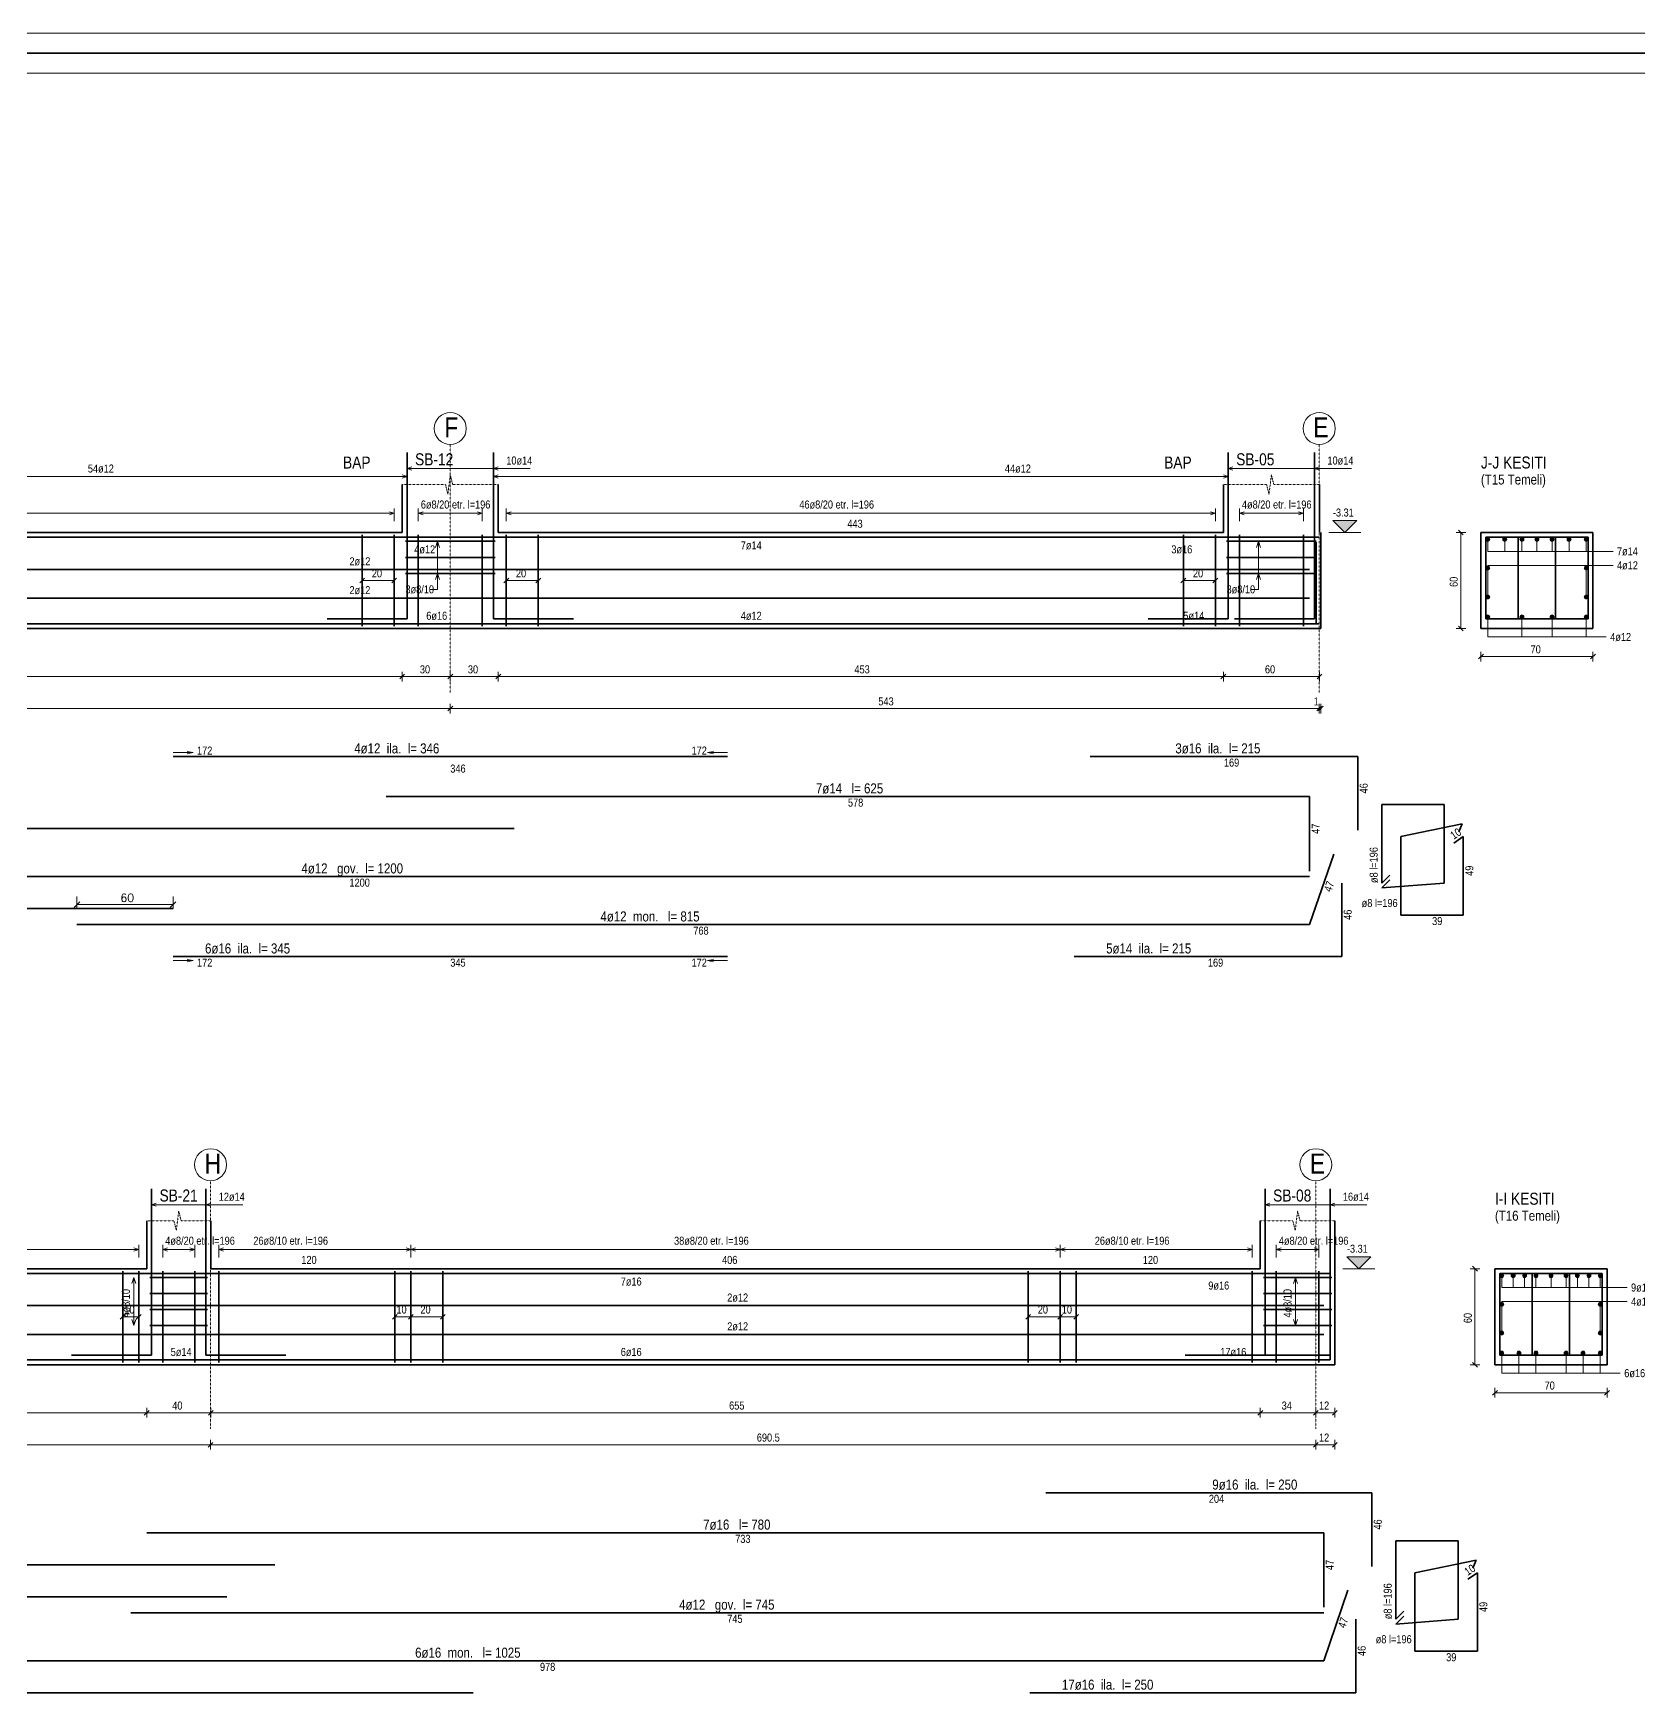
# Model space of a CAD drawing. Header units: millimetres. Extents: x -267 to 94375, y 6431 to 10838.
# Drawn here: x 24417 to 26423, y 8657 to 10732 of the extents above; entities that cross this region are included whole.
import ezdxf

# ---------------------------------------------------------------- set-up
doc = ezdxf.new("R2010")
doc.units = ezdxf.units.MM
doc.header["$LTSCALE"] = 0.0001
doc.linetypes.add('DASHED', pattern=[19.05, 12.7, -6.35])
for name, color, linetype, lineweight in [('AKS BALONU (BEYKENT)', 7, 'Continuous', 20), ('AKS CIZGISI (BEYKENT)', 252, 'DASHED', 20), ('AKS NO (BEYKENT)', 3, 'Continuous', 20), ('DIM_LAY', 8, 'Continuous', 20), ('DONATI (BEYKENT)', 4, 'Continuous', 35), ('DONATI KESIT (BEYKENT)', 7, 'Continuous', 20), ('DONATI YAZISI (BEYKENT)', 3, 'Continuous', 20), ('FILIZ (BEYKENT)', 60, 'Continuous', 20), ('I.DONATI OKU (BEYKENT)', 160, 'Continuous', 20), ('KESIT ISMI (BEYKENT)', 6, 'Continuous', 20), ('KESIT SINIRI (BEYKENT)', 241, 'DASHED', 20), ('KOLON ISMI (BEYKENT)', 91, 'Continuous', 20), ('KOT CIZGI (BEYKENT)', 120, 'Continuous', 20), ('KOT YAZI (BEYKENT)', 7, 'Continuous', 20), ('OLCU (BEYKENT)', 14, 'Continuous', 20), ('OLCU YAZISI (BEYKENT)', 7, 'Continuous', 20), ('REBAR_DET2', 1, 'Continuous', 20), ('SHEETSUMMARY-50', 152, 'Continuous', 20), ('SheetView', 40, 'Continuous', 20), ('SheetViewOut', 231, 'Continuous', 20), ('TEMEL (BEYKENT)', 2, 'Continuous', 35), ('TEMEL ISMI (BEYKENT)', 40, 'Continuous', 20), ('YAZI (BEYKENT)', 140, 'Continuous', 20)]:
    doc.layers.add(name, color=color, linetype=linetype, lineweight=lineweight)
doc.styles.add('KOT (BEYKENT)', font='')
doc.styles.add('OLCU (BEYKENT)', font='')
doc.styles.add('stastyle', font='RomanSTA.ttf')
doc.styles.add('YAZI (BEYKENT)', font='')
doc.styles.get('KOT (BEYKENT)').set_extended_font_data('Bahnschrift Light Condensed')
doc.styles.get('OLCU (BEYKENT)').set_extended_font_data('Bahnschrift Light Condensed')
doc.styles.get('YAZI (BEYKENT)').set_extended_font_data('Bahnschrift Light Condensed')

msp = doc.modelspace()

# ---------------------------------------------------------------- hatches: boundary and pattern name
at = {"layer": 'DONATI KESIT (BEYKENT)', "lineweight": 30}
h = msp.add_hatch(color=256, dxfattribs=at)
h.dxf.hatch_style = 1
h.paths.add_polyline_path([(26236.97, 10099.33, 1), (26231.97, 10099.33, 1)])
h = msp.add_hatch(color=256, dxfattribs=at)
h.dxf.hatch_style = 1
h.paths.add_polyline_path([(26258.3, 10099.33, 1), (26253.3, 10099.33, 1)])
h = msp.add_hatch(color=256, dxfattribs=at)
h.dxf.hatch_style = 1
h.paths.add_polyline_path([(26279.63, 10099.33, 1), (26274.63, 10099.33, 1)])
h = msp.add_hatch(color=256, dxfattribs=at)
h.dxf.hatch_style = 1
h.paths.add_polyline_path([(26298.47, 10099.33, 1), (26293.47, 10099.33, 1)])
h = msp.add_hatch(color=256, dxfattribs=at)
h.dxf.hatch_style = 1
h.paths.add_polyline_path([(26317.3, 10099.33, 1), (26312.3, 10099.33, 1)])
h = msp.add_hatch(color=256, dxfattribs=at)
h.dxf.hatch_style = 1
h.paths.add_polyline_path([(26338.63, 10099.33, 1), (26333.63, 10099.33, 1)])
h = msp.add_hatch(color=256, dxfattribs=at)
h.dxf.hatch_style = 1
h.paths.add_polyline_path([(26359.96, 10099.33, 1), (26354.96, 10099.33, 1)])
h = msp.add_hatch(color=256, dxfattribs=at)
h.dxf.hatch_style = 1
h.paths.add_polyline_path([(26236.97, 10063.33, 1), (26231.97, 10063.33, 1)])
h = msp.add_hatch(color=256, dxfattribs=at)
h.dxf.hatch_style = 1
h.paths.add_polyline_path([(26359.97, 10063.33, 1), (26354.97, 10063.33, 1)])
h = msp.add_hatch(color=256, dxfattribs=at)
h.dxf.hatch_style = 1
h.paths.add_polyline_path([(26236.97, 10027.33, 1), (26231.97, 10027.33, 1)])
h = msp.add_hatch(color=256, dxfattribs=at)
h.dxf.hatch_style = 1
h.paths.add_polyline_path([(26359.97, 10027.33, 1), (26354.97, 10027.33, 1)])
h = msp.add_hatch(color=256, dxfattribs=at)
h.dxf.hatch_style = 1
h.paths.add_polyline_path([(26236.97, 10002.33, 1), (26231.97, 10002.33, 1)])
h = msp.add_hatch(color=256, dxfattribs=at)
h.dxf.hatch_style = 1
h.paths.add_polyline_path([(26279.63, 10002.33, 1), (26274.63, 10002.33, 1)])
h = msp.add_hatch(color=256, dxfattribs=at)
h.dxf.hatch_style = 1
h.paths.add_polyline_path([(26317.3, 10002.33, 1), (26312.3, 10002.33, 1)])
h = msp.add_hatch(color=256, dxfattribs=at)
h.dxf.hatch_style = 1
h.paths.add_polyline_path([(26359.96, 10002.33, 1), (26354.96, 10002.33, 1)])
h = msp.add_hatch(color=256, dxfattribs=at)
h.dxf.hatch_style = 1
h.paths.add_polyline_path([(26249.52, 9179.33, 1), (26254.52, 9179.33, 1)])
h = msp.add_hatch(color=256, dxfattribs=at)
h.dxf.hatch_style = 1
h.paths.add_polyline_path([(26263.74, 9179.33, 1), (26268.74, 9179.33, 1)])
h = msp.add_hatch(color=256, dxfattribs=at)
h.dxf.hatch_style = 1
h.paths.add_polyline_path([(26277.96, 9179.33, 1), (26282.96, 9179.33, 1)])
h = msp.add_hatch(color=256, dxfattribs=at)
h.dxf.hatch_style = 1
h.paths.add_polyline_path([(26292.18, 9179.33, 1), (26297.18, 9179.33, 1)])
h = msp.add_hatch(color=256, dxfattribs=at)
h.dxf.hatch_style = 1
h.paths.add_polyline_path([(26311.02, 9179.33, 1), (26316.02, 9179.33, 1)])
h = msp.add_hatch(color=256, dxfattribs=at)
h.dxf.hatch_style = 1
h.paths.add_polyline_path([(26329.85, 9179.33, 1), (26334.85, 9179.33, 1)])
h = msp.add_hatch(color=256, dxfattribs=at)
h.dxf.hatch_style = 1
h.paths.add_polyline_path([(26344.07, 9179.33, 1), (26349.07, 9179.33, 1)])
h = msp.add_hatch(color=256, dxfattribs=at)
h.dxf.hatch_style = 1
h.paths.add_polyline_path([(26358.29, 9179.33, 1), (26363.29, 9179.33, 1)])
h = msp.add_hatch(color=256, dxfattribs=at)
h.dxf.hatch_style = 1
h.paths.add_polyline_path([(26372.52, 9179.33, 1), (26377.52, 9179.33, 1)])
h = msp.add_hatch(color=256, dxfattribs=at)
h.dxf.hatch_style = 1
h.paths.add_polyline_path([(26249.52, 9143.33, 1), (26254.52, 9143.33, 1)])
h = msp.add_hatch(color=256, dxfattribs=at)
h.dxf.hatch_style = 1
h.paths.add_polyline_path([(26372.52, 9143.33, 1), (26377.52, 9143.33, 1)])
h = msp.add_hatch(color=256, dxfattribs=at)
h.dxf.hatch_style = 1
h.paths.add_polyline_path([(26249.52, 9107.33, 1), (26254.52, 9107.33, 1)])
h = msp.add_hatch(color=256, dxfattribs=at)
h.dxf.hatch_style = 1
h.paths.add_polyline_path([(26372.52, 9107.33, 1), (26377.52, 9107.33, 1)])
h = msp.add_hatch(color=256, dxfattribs=at)
h.dxf.hatch_style = 1
h.paths.add_polyline_path([(26249.52, 9082.33, 1), (26254.52, 9082.33, 1)])
h = msp.add_hatch(color=256, dxfattribs=at)
h.dxf.hatch_style = 1
h.paths.add_polyline_path([(26270.85, 9082.33, 1), (26275.85, 9082.33, 1)])
h = msp.add_hatch(color=256, dxfattribs=at)
h.dxf.hatch_style = 1
h.paths.add_polyline_path([(26292.18, 9082.33, 1), (26297.18, 9082.33, 1)])
h = msp.add_hatch(color=256, dxfattribs=at)
h.dxf.hatch_style = 1
h.paths.add_polyline_path([(26329.85, 9082.33, 1), (26334.85, 9082.33, 1)])
h = msp.add_hatch(color=256, dxfattribs=at)
h.dxf.hatch_style = 1
h.paths.add_polyline_path([(26351.18, 9082.33, 1), (26356.18, 9082.33, 1)])
h = msp.add_hatch(color=256, dxfattribs=at)
h.dxf.hatch_style = 1
h.paths.add_polyline_path([(26372.52, 9082.33, 1), (26377.52, 9082.33, 1)])
at = {"layer": 'KOT CIZGI (BEYKENT)'}
for points in [[(26040.97, 10122.83), (26055.97, 10107.83), (26070.97, 10122.83)], [(26088.52, 9202.83), (26058.52, 9202.83), (26073.52, 9187.83)]]:
    msp.add_hatch(color=256, dxfattribs=at).paths.add_polyline_path(points)

# ---------------------------------------------------------------- linework, layer by layer
at = {"layer": 'AKS BALONU (BEYKENT)'}
for centre in [(24938.26, 10237.83), (26023.97, 10237.83), (24638.78, 9317.83), (26019.72, 9317.83)]:
    msp.add_circle(centre, 20, dxfattribs=at)
at = {"layer": 'AKS CIZGISI (BEYKENT)'}
for p, q in [((24938.26, 10217.83), (24938.26, 9907.83)), ((26023.97, 10217.83), (26023.97, 9907.83)), ((24638.78, 9297.83), (24638.78, 8987.83)), ((26019.72, 9297.83), (26019.72, 8987.83))]:
    msp.add_line(p, q, dxfattribs=at)
at = {"layer": 'DONATI (BEYKENT)'}
for p, q in [((24884.26, 9999.83), (24884.26, 10207.83)), ((24992.26, 9999.83), (24992.26, 10207.83)), ((25910.17, 9999.83), (25910.17, 10207.83)), ((26018.17, 9999.83), (26018.17, 10207.83)), ((22529.44, 10101.83), (26023.97, 10101.83)), ((24828.26, 10104.83), (24828.26, 9990.83)), ((24868.26, 10104.83), (24868.26, 9990.83)), ((24882.26, 10096.83), (24994.26, 10096.83)), ((24898.26, 10104.83), (24898.26, 9990.83)), ((24978.26, 10104.83), (24978.26, 9990.83)), ((25008.26, 10104.83), (25008.26, 9990.83)), ((25048.26, 10104.83), (25048.26, 9990.83)), ((25854.17, 10104.83), (25854.17, 9990.83)), ((25894.17, 10104.83), (25894.17, 9990.83)), ((25908.17, 10096.83), (26020.16, 10096.83)), ((25924.17, 10104.83), (25924.17, 9990.83)), ((26004.17, 10104.83), (26004.17, 9990.83)), ((26019.97, 9993.83), (26019.97, 10095.83)), ((26231.97, 10101.83), (26359.97, 10101.83)), ((26231.97, 9999.83), (26231.97, 10101.83)), ((26272.59, 9999.83), (26272.59, 10101.83)), ((26319.22, 9999.83), (26319.22, 10101.83)), ((26359.97, 10101.83), (26359.97, 9999.83)), ((24882.26, 10076.83), (24994.26, 10076.83)), ((25908.17, 10076.83), (26020.16, 10076.83)), ((22541.44, 10061.83), (26011.97, 10061.83)), ((24882.26, 10056.83), (24994.26, 10056.83)), ((25908.17, 10056.83), (26020.16, 10056.83)), ((22541.44, 10025.83), (26011.97, 10025.83)), ((22529.44, 9993.83), (26023.97, 9993.83)), ((24784.26, 9999.83), (24884.26, 9999.83)), ((25092.26, 9999.83), (24992.26, 9999.83)), ((25810.17, 9999.83), (25910.17, 9999.83)), ((25918.16, 9999.83), (26018.17, 9999.83)), ((26359.97, 9999.83), (26231.97, 9999.83)), ((24591.83, 9827.83), (25284.69, 9827.83)), ((25737.69, 9827.83), (26071.97, 9827.83)), ((26071.97, 9735.83), (26071.97, 9827.83)), ((24858.26, 9777.83), (26011.97, 9777.83)), ((26011.97, 9777.83), (26011.97, 9684.75)), ((26101.97, 9767.83), (26101.97, 9669.83)), ((26101.97, 9767.83), (26179.97, 9767.83)), ((26179.97, 9669.83), (26179.97, 9767.83)), ((23612.55, 9737.83), (25018.26, 9737.83)), ((26125.97, 9727.83), (26202.38, 9743.83)), ((26198.37, 9733.83), (26202.38, 9743.83)), ((26125.97, 9727.83), (26125.97, 9629.83)), ((26191.97, 9719.83), (26203.97, 9727.83)), ((26203.97, 9629.83), (26203.97, 9727.83)), ((26011.97, 9617.83), (26041.97, 9705.94)), ((23612.55, 9677.83), (26011.97, 9677.83)), ((26111.97, 9679.83), (26101.97, 9669.83)), ((26112.2, 9673.83), (26102.2, 9663.83)), ((26051.97, 9669.83), (26051.97, 9577.83)), ((26179.97, 9669.83), (26102.2, 9663.83)), ((22541.44, 9637.83), (24591.83, 9637.83)), ((26203.97, 9629.83), (26125.97, 9629.83)), ((24471.83, 9617.83), (26011.97, 9617.83)), ((24591.83, 9577.83), (25284.69, 9577.83)), ((26051.97, 9577.83), (25717.69, 9577.83)), ((24564.98, 9079.83), (24564.98, 9287.83)), ((24632.98, 9079.83), (24632.98, 9287.83)), ((25956.32, 9079.83), (25956.32, 9287.83)), ((26037.52, 9073.83), (26037.52, 9287.83)), ((22418.78, 9181.83), (26037.52, 9181.83)), ((24528.98, 9184.83), (24528.98, 9070.83)), ((24548.98, 9184.83), (24548.98, 9070.83)), ((24562.98, 9176.83), (24634.98, 9176.83)), ((24578.98, 9184.83), (24578.98, 9070.83)), ((24618.98, 9184.83), (24618.98, 9070.83)), ((24648.98, 9184.83), (24648.98, 9070.83)), ((24868.98, 9184.83), (24868.98, 9070.83)), ((24888.98, 9184.83), (24888.98, 9070.83)), ((24928.98, 9184.83), (24928.98, 9070.83)), ((25660.32, 9184.83), (25660.32, 9070.83)), ((25700.32, 9184.83), (25700.32, 9070.83)), ((25720.32, 9184.83), (25720.32, 9070.83)), ((25940.32, 9184.83), (25940.32, 9070.83)), ((25954.32, 9176.83), (26039.52, 9176.83)), ((25970.32, 9184.83), (25970.32, 9070.83)), ((26023.52, 9184.83), (26023.52, 9070.83)), ((26249.52, 9181.83), (26377.52, 9181.83)), ((26249.52, 9079.83), (26249.52, 9181.83)), ((26290.14, 9079.83), (26290.14, 9181.83)), ((26336.77, 9079.83), (26336.77, 9181.83)), ((26377.52, 9181.83), (26377.52, 9079.83)), ((24562.98, 9156.83), (24634.98, 9156.83)), ((25954.32, 9156.83), (26039.52, 9156.83)), ((22430.78, 9141.83), (26029.52, 9141.83)), ((24562.98, 9136.83), (24634.98, 9136.83)), ((25954.32, 9136.83), (26039.52, 9136.83)), ((24562.98, 9116.83), (24634.98, 9116.83)), ((25954.32, 9116.83), (26039.52, 9116.83)), ((22430.78, 9105.83), (26029.52, 9105.83)), ((22418.78, 9073.83), (26037.52, 9073.83)), ((24464.98, 9079.83), (24564.98, 9079.83)), ((24732.98, 9079.83), (24632.98, 9079.83)), ((25856.32, 9079.83), (26037.52, 9079.83)), ((26377.52, 9079.83), (26249.52, 9079.83)), ((25682.48, 8907.83), (26089.52, 8907.83)), ((26089.52, 8815.83), (26089.52, 8907.83)), ((24558.98, 8857.83), (26029.52, 8857.83)), ((26029.52, 8857.83), (26029.52, 8764.75)), ((26119.52, 8847.83), (26119.52, 8749.83)), ((26119.52, 8847.83), (26197.52, 8847.83)), ((26197.52, 8749.83), (26197.52, 8847.83)), ((26143.52, 8807.83), (26219.93, 8823.83)), ((26215.93, 8813.83), (26219.93, 8823.83)), ((23728.58, 8817.83), (24718.98, 8817.83)), ((26143.52, 8807.83), (26143.52, 8709.83)), ((26209.52, 8799.83), (26221.52, 8807.83)), ((26221.52, 8709.83), (26221.52, 8807.83)), ((26029.52, 8697.83), (26059.52, 8785.94)), ((22430.78, 8777.83), (24658.98, 8777.83)), ((24538.98, 8757.83), (26029.52, 8757.83)), ((26129.52, 8759.83), (26119.52, 8749.83)), ((26069.52, 8749.83), (26069.52, 8657.83)), ((26129.75, 8753.83), (26119.75, 8743.83)), ((26197.52, 8749.83), (26119.75, 8743.83)), ((24071.14, 8697.83), (26029.52, 8697.83)), ((26221.52, 8709.83), (26143.52, 8709.83)), ((24231.14, 8657.83), (24966.81, 8657.83)), ((26069.52, 8657.83), (25662.48, 8657.83))]:
    msp.add_line(p, q, dxfattribs=at)
at = {"layer": 'DONATI KESIT (BEYKENT)'}
for centre in [(26234.47, 10099.33), (26255.8, 10099.33), (26277.13, 10099.33), (26295.97, 10099.33), (26314.8, 10099.33), (26336.13, 10099.33), (26357.46, 10099.33), (26234.47, 10063.33), (26357.47, 10063.33), (26234.47, 10027.33), (26357.47, 10027.33), (26234.47, 10002.33), (26277.13, 10002.33), (26314.8, 10002.33), (26357.46, 10002.33), (26252.02, 9179.33), (26266.24, 9179.33), (26280.46, 9179.33), (26294.68, 9179.33), (26313.52, 9179.33), (26332.35, 9179.33), (26346.57, 9179.33), (26360.79, 9179.33), (26375.02, 9179.33), (26252.02, 9143.33), (26375.02, 9143.33), (26252.02, 9107.33), (26375.02, 9107.33), (26252.02, 9082.33), (26273.35, 9082.33), (26294.68, 9082.33), (26332.35, 9082.33), (26353.68, 9082.33), (26375.02, 9082.33)]:
    msp.add_circle(centre, 2.5, dxfattribs=at)
at = {"layer": 'I.DONATI OKU (BEYKENT)'}
for p, q in [((24884.26, 10187.83), (24890.26, 10189.83)), ((24992.26, 10187.83), (24998.26, 10189.83)), ((25910.17, 10187.83), (25916.17, 10189.83)), ((26018.17, 10187.83), (26024.17, 10189.83)), ((23726.55, 10177.83), (24884.26, 10177.83)), ((24884.26, 10177.83), (24878.26, 10179.83)), ((24884.26, 10177.83), (24878.26, 10175.83)), ((24884.26, 10187.83), (25038.26, 10187.83)), ((24884.26, 10187.83), (24890.26, 10185.83)), ((24992.26, 10187.83), (24998.26, 10185.83)), ((24992.26, 10177.83), (24998.26, 10179.83)), ((24992.26, 10177.83), (25910.17, 10177.83)), ((24992.26, 10177.83), (24998.26, 10175.83)), ((25910.17, 10177.83), (25904.17, 10179.83)), ((25910.17, 10177.83), (25904.17, 10175.83)), ((25910.17, 10187.83), (26064.17, 10187.83)), ((25910.17, 10187.83), (25916.17, 10185.83)), ((26018.17, 10187.83), (26024.17, 10185.83)), ((23742.55, 10131.83), (24868.26, 10131.83)), ((24868.26, 10131.83), (24862.26, 10133.83)), ((24868.26, 10131.83), (24862.26, 10129.83)), ((24868.26, 10137.83), (24868.26, 10121.83)), ((24898.26, 10137.83), (24898.26, 10121.83)), ((24898.26, 10131.83), (24904.26, 10133.83)), ((24898.26, 10131.83), (24978.26, 10131.83)), ((24898.26, 10131.83), (24904.26, 10129.83)), ((24978.26, 10131.83), (24972.26, 10133.83)), ((24978.26, 10131.83), (24972.26, 10129.83)), ((24978.26, 10137.83), (24978.26, 10121.83)), ((25008.26, 10137.83), (25008.26, 10121.83)), ((25008.26, 10131.83), (25014.26, 10133.83)), ((25008.26, 10131.83), (25894.17, 10131.83)), ((25008.26, 10131.83), (25014.26, 10129.83)), ((25894.17, 10131.83), (25888.17, 10133.83)), ((25894.17, 10131.83), (25888.17, 10129.83)), ((25894.17, 10137.83), (25894.17, 10121.83)), ((25924.17, 10137.83), (25924.17, 10121.83)), ((25924.17, 10131.83), (25930.17, 10133.83)), ((25924.17, 10131.83), (26004.17, 10131.83)), ((25924.17, 10131.83), (25930.17, 10129.83)), ((26004.17, 10131.83), (25998.16, 10133.83)), ((26004.17, 10131.83), (25998.16, 10129.83)), ((26004.17, 10137.83), (26004.17, 10121.83)), ((24922.26, 10096.83), (24919.76, 10089.33)), ((24922.26, 10096.83), (24922.26, 10036.83)), ((24922.26, 10096.83), (24924.76, 10089.33)), ((25948.16, 10096.83), (25945.67, 10089.33)), ((25948.16, 10096.83), (25948.16, 10036.83)), ((25948.16, 10096.83), (25950.67, 10089.33)), ((26234.47, 10099.33), (26234.47, 10084.33)), ((26255.8, 10099.33), (26255.8, 10084.33)), ((26277.13, 10099.33), (26277.13, 10084.33)), ((26295.97, 10099.33), (26295.97, 10084.33)), ((26314.8, 10099.33), (26314.8, 10084.33)), ((26336.13, 10099.33), (26336.13, 10084.33)), ((26357.46, 10099.33), (26357.46, 10084.33)), ((26234.47, 10084.33), (26390.97, 10084.33)), ((26234.47, 10027.33), (26234.47, 10066.83)), ((26234.47, 10066.83), (26390.97, 10066.83)), ((26357.47, 10027.33), (26357.47, 10066.83)), ((24922.26, 10056.83), (24919.76, 10049.33)), ((24922.26, 10056.83), (24924.76, 10049.33)), ((25948.16, 10056.83), (25945.67, 10049.33)), ((25948.16, 10056.83), (25950.67, 10049.33)), ((24912.26, 10036.83), (24922.26, 10036.83)), ((25938.17, 10036.83), (25948.16, 10036.83)), ((26234.47, 10002.33), (26234.47, 9977.33)), ((26277.13, 10002.33), (26277.13, 9977.33)), ((26314.8, 10002.33), (26314.8, 9977.33)), ((26357.46, 10002.33), (26357.46, 9977.33)), ((26234.47, 9977.33), (26382.46, 9977.33)), ((24564.98, 9267.83), (24570.98, 9269.83)), ((24564.98, 9267.83), (24678.98, 9267.83)), ((24564.98, 9267.83), (24570.98, 9265.83)), ((24632.98, 9267.83), (24638.98, 9269.83)), ((24632.98, 9267.83), (24638.98, 9265.83)), ((25956.32, 9267.83), (25962.32, 9269.83)), ((25956.32, 9267.83), (26083.52, 9267.83)), ((25956.32, 9267.83), (25962.32, 9265.83)), ((26037.52, 9267.83), (26043.52, 9269.83)), ((26037.52, 9267.83), (26043.52, 9265.83)), ((24548.98, 9211.83), (24542.98, 9213.83)), ((24548.98, 9217.83), (24548.98, 9201.83)), ((24578.98, 9217.83), (24578.98, 9201.83)), ((24578.98, 9211.83), (24584.98, 9213.83)), ((24618.98, 9211.83), (24612.98, 9213.83)), ((24618.98, 9217.83), (24618.98, 9201.83)), ((24648.98, 9217.83), (24648.98, 9201.83)), ((24648.98, 9211.83), (24654.98, 9213.83)), ((24882.98, 9213.83), (24894.98, 9209.83)), ((24882.98, 9209.83), (24894.98, 9213.83)), ((24888.98, 9217.83), (24888.98, 9201.83)), ((25694.32, 9213.83), (25706.32, 9209.83)), ((25694.32, 9209.83), (25706.32, 9213.83)), ((25700.32, 9217.83), (25700.32, 9201.83)), ((25940.32, 9211.83), (25934.32, 9213.83)), ((25940.32, 9217.83), (25940.32, 9201.83)), ((25970.32, 9217.83), (25970.32, 9201.83)), ((25970.32, 9211.83), (25976.32, 9213.83)), ((26023.52, 9211.83), (26017.52, 9213.83)), ((26023.52, 9217.83), (26023.52, 9201.83)), ((23898.58, 9211.83), (24548.98, 9211.83)), ((24548.98, 9211.83), (24542.98, 9209.83)), ((24578.98, 9211.83), (24618.98, 9211.83)), ((24578.98, 9211.83), (24584.98, 9209.83)), ((24618.98, 9211.83), (24612.98, 9209.83)), ((24648.98, 9211.83), (25940.32, 9211.83)), ((24648.98, 9211.83), (24654.98, 9209.83)), ((25940.32, 9211.83), (25934.32, 9209.83)), ((25970.32, 9211.83), (26023.52, 9211.83)), ((25970.32, 9211.83), (25976.32, 9209.83)), ((26023.52, 9211.83), (26017.52, 9209.83)), ((24542.98, 9176.83), (24540.48, 9169.33)), ((24542.98, 9176.83), (24542.98, 9116.83)), ((24542.98, 9176.83), (24545.48, 9169.33)), ((25994.32, 9176.83), (25991.82, 9169.33)), ((25994.32, 9176.83), (25994.32, 9116.83)), ((25994.32, 9176.83), (25996.82, 9169.33)), ((26252.02, 9179.33), (26252.02, 9164.33)), ((26266.24, 9179.33), (26266.24, 9164.33)), ((26280.46, 9179.33), (26280.46, 9164.33)), ((26294.68, 9179.33), (26294.68, 9164.33)), ((26313.52, 9179.33), (26313.52, 9164.33)), ((26332.35, 9179.33), (26332.35, 9164.33)), ((26346.57, 9179.33), (26346.57, 9164.33)), ((26360.79, 9179.33), (26360.79, 9164.33)), ((26375.02, 9179.33), (26375.02, 9164.33)), ((26252.02, 9164.33), (26408.52, 9164.33)), ((26252.02, 9107.33), (26252.02, 9146.83)), ((26252.02, 9146.83), (26408.52, 9146.83)), ((26375.02, 9107.33), (26375.02, 9146.83)), ((24542.98, 9116.83), (24540.48, 9124.33)), ((24542.98, 9116.83), (24545.48, 9124.33)), ((25994.32, 9116.83), (25991.82, 9124.33)), ((25994.32, 9116.83), (25996.82, 9124.33)), ((26252.02, 9082.33), (26252.02, 9057.33)), ((26273.35, 9082.33), (26273.35, 9057.33)), ((26294.68, 9082.33), (26294.68, 9057.33)), ((26332.35, 9082.33), (26332.35, 9057.33)), ((26353.68, 9082.33), (26353.68, 9057.33)), ((26375.02, 9082.33), (26375.02, 9057.33)), ((26252.02, 9057.33), (26400.01, 9057.33))]:
    msp.add_line(p, q, dxfattribs=at)
at = {"layer": 'KESIT SINIRI (BEYKENT)'}
for p, q in [((24935.26, 10155.83), (24938.26, 10179.83)), ((24938.26, 10179.83), (24941.26, 10167.83)), ((25961.17, 10155.83), (25964.17, 10179.83)), ((25964.17, 10179.83), (25967.17, 10167.83)), ((24878.26, 10167.83), (24932.26, 10167.83)), ((24932.26, 10167.83), (24935.26, 10155.83)), ((24941.26, 10167.83), (24998.26, 10167.83)), ((25904.17, 10167.83), (25958.17, 10167.83)), ((25958.17, 10167.83), (25961.17, 10155.83)), ((25967.17, 10167.83), (26024.17, 10167.83)), ((24595.98, 9235.83), (24598.98, 9259.83)), ((24598.98, 9259.83), (24601.98, 9247.83)), ((25993.92, 9235.83), (25996.92, 9259.83)), ((25996.92, 9259.83), (25999.92, 9247.83)), ((24558.98, 9247.83), (24592.98, 9247.83)), ((24592.98, 9247.83), (24595.98, 9235.83)), ((24601.98, 9247.83), (24638.98, 9247.83)), ((25950.32, 9247.83), (25990.92, 9247.83)), ((25990.92, 9247.83), (25993.92, 9235.83)), ((25999.92, 9247.83), (26043.52, 9247.83))]:
    msp.add_line(p, q, dxfattribs=at)
at = {"layer": 'KOT CIZGI (BEYKENT)'}
for p, q in [((26035.97, 10107.83), (26075.97, 10107.83)), ((26040.97, 10122.83), (26070.97, 10122.83)), ((26055.97, 10107.83), (26040.97, 10122.83)), ((26055.97, 10107.83), (26070.97, 10122.83)), ((26058.52, 9202.83), (26088.52, 9202.83)), ((26073.52, 9187.83), (26058.52, 9202.83)), ((26073.52, 9187.83), (26088.52, 9202.83)), ((26053.52, 9187.83), (26093.52, 9187.83))]:
    msp.add_line(p, q, dxfattribs=at)
at = {"layer": 'OLCU (BEYKENT)'}
for p, q in [((26194.97, 10107.83), (26206.97, 10107.83)), ((26203.97, 10104.83), (26197.97, 10110.83)), ((26200.97, 9987.83), (26200.97, 10107.83)), ((24831.26, 10050.83), (24825.26, 10044.83)), ((24828.26, 10053.83), (24828.26, 10041.83)), ((24828.26, 10047.83), (24868.26, 10047.83)), ((24865.26, 10044.83), (24871.26, 10050.83)), ((25011.26, 10050.83), (25005.26, 10044.83)), ((25008.26, 10053.83), (25008.26, 10041.83)), ((25008.26, 10047.83), (25048.26, 10047.83)), ((25045.26, 10044.83), (25051.26, 10050.83)), ((25857.17, 10050.83), (25851.17, 10044.83)), ((25854.17, 10053.83), (25854.17, 10041.83)), ((25854.17, 10047.83), (25894.17, 10047.83)), ((25891.17, 10044.83), (25897.17, 10050.83)), ((26194.97, 9987.83), (26206.97, 9987.83)), ((26197.97, 9990.83), (26203.97, 9984.83)), ((26228.97, 9955.83), (26222.97, 9949.83)), ((26225.97, 9958.83), (26225.97, 9946.83)), ((26225.97, 9952.83), (26365.96, 9952.83)), ((26368.97, 9955.83), (26362.97, 9949.83)), ((26365.96, 9958.83), (26365.96, 9946.83)), ((22529.44, 9927.83), (26023.97, 9927.83)), ((24881.26, 9930.83), (24875.26, 9924.83)), ((24878.26, 9933.83), (24878.26, 9921.83)), ((24941.26, 9930.83), (24935.26, 9924.83)), ((24938.26, 9933.83), (24938.26, 9921.83)), ((25001.26, 9930.83), (24995.26, 9924.83)), ((24998.26, 9933.83), (24998.26, 9921.83)), ((25907.17, 9930.83), (25901.17, 9924.83)), ((25904.17, 9933.83), (25904.17, 9921.83)), ((26027.16, 9930.83), (26021.17, 9924.83)), ((26024.17, 9933.83), (26024.17, 9921.83)), ((22527.44, 9887.83), (26025.97, 9887.83)), ((24941.26, 9890.83), (24935.26, 9884.83)), ((24938.26, 9893.83), (24938.26, 9881.83)), ((26026.97, 9890.83), (26020.96, 9884.83)), ((26028.97, 9890.83), (26022.97, 9884.83)), ((26023.97, 9893.83), (26023.97, 9881.83)), ((26025.97, 9893.83), (26025.97, 9881.83)), ((24471.83, 9637.83), (24471.83, 9652.83)), ((24591.83, 9637.83), (24591.83, 9652.83)), ((24468.3, 9639.29), (24475.36, 9646.37)), ((24471.83, 9642.83), (24591.83, 9642.83)), ((24588.3, 9639.29), (24595.36, 9646.37)), ((26212.52, 9187.83), (26224.52, 9187.83)), ((26221.52, 9184.83), (26215.52, 9190.83)), ((26218.52, 9067.83), (26218.52, 9187.83)), ((24531.98, 9130.83), (24525.98, 9124.83)), ((24528.98, 9133.83), (24528.98, 9121.83)), ((24545.98, 9124.83), (24551.98, 9130.83)), ((24871.98, 9130.83), (24865.98, 9124.83)), ((24868.98, 9133.83), (24868.98, 9121.83)), ((24891.98, 9130.83), (24885.98, 9124.83)), ((24888.98, 9133.83), (24888.98, 9121.83)), ((24925.98, 9124.83), (24931.98, 9130.83)), ((25663.32, 9130.83), (25657.32, 9124.83)), ((25660.32, 9133.83), (25660.32, 9121.83)), ((25703.32, 9130.83), (25697.32, 9124.83)), ((25700.32, 9133.83), (25700.32, 9121.83)), ((25717.32, 9124.83), (25723.32, 9130.83)), ((24528.98, 9127.83), (24548.98, 9127.83)), ((24868.98, 9127.83), (24928.98, 9127.83)), ((25660.32, 9127.83), (25720.32, 9127.83)), ((26215.52, 9070.83), (26221.52, 9064.83)), ((26212.52, 9067.83), (26224.52, 9067.83)), ((26246.52, 9035.83), (26240.52, 9029.83)), ((26243.52, 9038.83), (26243.52, 9026.83)), ((26243.52, 9032.83), (26383.52, 9032.83)), ((26386.52, 9035.83), (26380.52, 9029.83)), ((26383.52, 9038.83), (26383.52, 9026.83)), ((23808.78, 9007.83), (24638.78, 9007.83)), ((24561.98, 9010.83), (24555.98, 9004.83)), ((24558.98, 9013.83), (24558.98, 9001.83)), ((24641.98, 9010.83), (24635.98, 9004.83)), ((24638.98, 9013.83), (24638.98, 9001.83)), ((24638.98, 9007.83), (26043.52, 9007.83)), ((25953.32, 9010.83), (25947.32, 9004.83)), ((25950.32, 9013.83), (25950.32, 9001.83)), ((26022.72, 9010.83), (26016.72, 9004.83)), ((26019.72, 9013.83), (26019.72, 9001.83)), ((26046.52, 9010.83), (26040.52, 9004.83)), ((26043.52, 9013.83), (26043.52, 9001.83)), ((22416.78, 8967.83), (26043.52, 8967.83)), ((24641.78, 8970.83), (24635.78, 8964.83)), ((24638.78, 8973.83), (24638.78, 8961.83)), ((26022.72, 8970.83), (26016.72, 8964.83)), ((26019.72, 8973.83), (26019.72, 8961.83)), ((26046.52, 8970.83), (26040.52, 8964.83)), ((26043.52, 8973.83), (26043.52, 8961.83))]:
    msp.add_line(p, q, dxfattribs=at)
at = {"layer": 'REBAR_DET2'}
for p, q in [((24591.83, 9832.83), (24616.83, 9832.83)), ((24616.83, 9832.83), (24609.47, 9831.37)), ((24616.83, 9832.83), (24609.48, 9834.29)), ((25259.69, 9832.83), (25267.04, 9834.29)), ((25284.69, 9832.83), (25259.69, 9832.83)), ((25259.69, 9832.83), (25267.04, 9831.37)), ((24591.83, 9572.83), (24616.83, 9572.83)), ((24616.83, 9572.83), (24609.47, 9571.37)), ((24616.83, 9572.83), (24609.48, 9574.29)), ((25259.69, 9572.83), (25267.04, 9574.29)), ((25284.69, 9572.83), (25259.69, 9572.83)), ((25259.69, 9572.83), (25267.04, 9571.37))]:
    msp.add_line(p, q, dxfattribs=at)
at = {"layer": 'SHEETSUMMARY-50', "const_width": 2, "flags": 128}
msp.add_lwpolyline([(9013.61, 6556.81), (39480.33, 6556.81), (39480.33, 10706.81), (9013.61, 10706.81)], close=True, dxfattribs=at)
at = {"layer": 'SheetView'}
msp.add_lwpolyline([(9038.61, 6581.81), (38855.33, 6581.81), (38855.33, 10681.81), (9038.61, 10681.81)], close=True, dxfattribs=at)
at = {"layer": 'SheetViewOut'}
msp.add_lwpolyline([(8988.61, 6531.81), (39505.33, 6531.81), (39505.33, 10731.81), (8988.61, 10731.81)], close=True, dxfattribs=at)
at = {"layer": 'TEMEL (BEYKENT)'}
for p, q in [((24878.26, 10107.83), (24878.26, 10167.83)), ((24998.26, 10167.83), (24998.26, 10107.83)), ((25904.17, 10107.83), (25904.17, 10167.83)), ((26024.17, 10167.83), (26024.17, 10107.83)), ((23732.55, 10107.83), (24878.26, 10107.83)), ((24998.26, 10107.83), (25904.17, 10107.83)), ((26025.97, 10107.83), (26025.97, 9987.83)), ((26365.96, 10107.83), (26225.97, 10107.83)), ((26225.97, 10107.83), (26225.97, 9987.83)), ((26365.96, 9987.83), (26365.96, 10107.83)), ((22527.44, 9987.83), (26025.97, 9987.83)), ((26225.97, 9987.83), (26365.96, 9987.83)), ((24558.98, 9187.83), (24558.98, 9247.83)), ((24638.98, 9247.83), (24638.98, 9187.83)), ((25950.32, 9187.83), (25950.32, 9247.83)), ((26043.52, 9247.83), (26043.52, 9067.83)), ((23888.58, 9187.83), (24558.98, 9187.83)), ((24638.98, 9187.83), (25950.32, 9187.83)), ((26383.52, 9187.83), (26243.52, 9187.83)), ((26243.52, 9187.83), (26243.52, 9067.83)), ((26383.52, 9067.83), (26383.52, 9187.83)), ((22416.78, 9067.83), (26043.52, 9067.83)), ((26243.52, 9067.83), (26383.52, 9067.83))]:
    msp.add_line(p, q, dxfattribs=at)

# ---------------------------------------------------------------- texts
at = {"layer": 'AKS NO (BEYKENT)', "style": 'YAZI (BEYKENT)'}
for s, p in [('F', (24930.76, 10226.83)), ('E', (26016.47, 10226.83)), ('H', (24631.28, 9306.83)), ('E', (26012.22, 9306.83))]:
    msp.add_text(s, height=25, dxfattribs=at).set_placement(p)
at = {"layer": 'DIM_LAY', "style": 'stastyle'}
msp.add_text('60', height=10, dxfattribs=at).set_placement((24526.11, 9646.33))
at = {"layer": 'DONATI YAZISI (BEYKENT)', "style": 'YAZI (BEYKENT)'}
for s, height, p in [(' 6ø8/20 etr. l=196', 10, (24898.26, 10137.83)), (' 46ø8/20 etr. l=196', 10, (25371.21, 10137.83)), (' 4ø8/20 etr. l=196', 10, (25924.17, 10137.83)), ('4ø12', 10, (24893.26, 10081.83)), ('7ø14', 10, (25301.21, 10086.83)), ('3ø16', 10, (25839.17, 10081.83)), ('7ø14', 10, (26395.97, 10079.33)), ('2ø12', 10, (24812.26, 10066.83)), ('4ø12', 10, (26395.97, 10061.83)), ('2ø12', 10, (24812.26, 10030.83)), ('3ø8/10', 10, (24882.26, 10031.83)), ('3ø8/10', 10, (25908.17, 10031.83)), ('6ø16', 10, (24908.26, 9998.83)), ('4ø12', 10, (25301.21, 9998.83)), ('5ø14', 10, (25854.17, 9998.83)), ('4ø12', 10, (26387.46, 9972.33)), ('4ø12  ila.  l= 346', 12.5, (24818.26, 9831.83)), ('3ø16  ila.  l= 215', 12.5, (25844.17, 9831.83)), ('7ø14   l= 625', 12.5, (25395.11, 9781.83)), ('4ø12   gov.  l= 1200', 12.5, (24752.26, 9681.83)), ('ø8 l=196', 10, (26076.97, 9639.83)), (' 4ø12  mon.   l= 815', 12.5, (25121.9, 9621.83)), ('6ø16  ila.  l= 345', 12.5, (24631.83, 9581.83)), ('5ø14  ila.  l= 215', 12.5, (25757.69, 9581.83)), (' 4ø8/20 etr. l=196', 10, (24578.98, 9217.83)), (' 26ø8/10 etr. l=196', 10, (24688.98, 9217.83)), (' 38ø8/20 etr. l=196', 10, (25214.65, 9217.83)), (' 26ø8/10 etr. l=196', 10, (25740.32, 9217.83)), (' 4ø8/20 etr. l=196', 10, (25970.32, 9217.83)), ('7ø16', 10, (25151.25, 9166.83)), ('2ø12', 10, (25284.25, 9146.83)), ('9ø16', 10, (25885.32, 9161.83)), ('4ø12', 10, (26413.52, 9141.83)), ('9ø16', 10, (26413.52, 9159.33)), ('2ø12', 10, (25284.25, 9110.83)), ('5ø14', 10, (24588.98, 9078.83)), ('6ø16', 10, (25151.25, 9078.83)), ('17ø16', 10, (25900.32, 9078.83)), ('6ø16', 10, (26405.02, 9052.33)), ('9ø16  ila.  l= 250', 12.5, (25890.32, 8911.83)), ('7ø16   l= 780', 12.5, (25254.25, 8861.83)), ('4ø12   gov.  l= 745', 12.5, (25224.25, 8761.83)), ('ø8 l=196', 10, (26094.52, 8719.83)), (' 6ø16  mon.   l= 1025', 12.5, (24890.33, 8701.83)), ('17ø16  ila.  l= 250', 12.5, (25702.48, 8661.83))]:
    msp.add_text(s, height=height, dxfattribs=at).set_placement(p)
for s, p in [('ø8 l=196', (26096.97, 9669.83)), ('4ø8/10', (24537.98, 9126.83)), ('4ø8/10', (25989.32, 9126.83)), ('ø8 l=196', (26114.52, 8749.83))]:
    msp.add_text(s, height=10, rotation=90, dxfattribs=at).set_placement(p)
at = {"layer": 'FILIZ (BEYKENT)', "style": 'YAZI (BEYKENT)'}
for s, p in [('54ø12', (24485.41, 10182.83)), ('10ø14', (25008.26, 10192.83)), ('44ø12', (25631.21, 10182.83)), ('10ø14', (26034.16, 10192.83)), ('12ø14', (24648.98, 9272.83)), ('16ø14', (26053.52, 9272.83))]:
    msp.add_text(s, height=10, dxfattribs=at).set_placement(p)
at = {"layer": 'KESIT ISMI (BEYKENT)', "style": 'YAZI (BEYKENT)'}
for s, p in [('J-J KESITI', (26225.97, 10187.83)), ('I-I KESITI', (26243.52, 9267.83))]:
    msp.add_text(s, height=15, dxfattribs=at).set_placement(p)
at = {"layer": 'KOLON ISMI (BEYKENT)', "style": 'YAZI (BEYKENT)'}
for s, p in [('SB-12', (24894.26, 10191.83)), ('SB-05', (25920.17, 10191.83)), ('SB-21', (24574.98, 9271.83)), ('SB-08', (25966.32, 9271.83))]:
    msp.add_text(s, height=15, dxfattribs=at).set_placement(p)
at = {"layer": 'KOT YAZI (BEYKENT)', "style": 'KOT (BEYKENT)'}
for p in [(26040.97, 10127.83), (26058.52, 9207.83)]:
    msp.add_text('-3.31', height=10, dxfattribs=at).set_placement(p)
at = {"layer": 'OLCU YAZISI (BEYKENT)', "style": 'OLCU (BEYKENT)'}
for s, p in [(' 443', (25431.21, 10113.83)), ('20', (24840.26, 10051.83)), ('20', (25020.26, 10051.83)), ('20', (25866.17, 10051.83)), ('70', (26287.97, 9956.83)), ('30', (24900.26, 9931.83)), ('30', (24960.26, 9931.83)), ('453', (25443.21, 9931.83)), ('60', (25956.06, 9931.83)), ('543', (25473.11, 9891.83)), ('1', (26016.97, 9891.83)), ('172', (24621.83, 9830.33)), ('172', (25239.69, 9830.33)), ('346', (24938.26, 9807.83)), ('169', (25904.83, 9815.33)), ('578', (25435.11, 9765.33)), ('1200', (24812.26, 9665.33)), ('768', (25241.9, 9605.33)), ('39', (26164.97, 9617.33)), ('172', (24621.83, 9565.33)), ('345', (24938.26, 9565.33)), ('172', (25239.69, 9565.33)), ('169', (25884.83, 9565.33)), (' 120', (24748.98, 9193.83)), (' 406', (25274.65, 9193.83)), (' 120', (25800.32, 9193.83)), ('10', (24530.98, 9131.83)), ('10', (24870.98, 9131.83)), ('20', (24900.98, 9131.83)), ('20', (25672.32, 9131.83)), ('10', (25702.32, 9131.83)), ('70', (26305.52, 9036.83)), ('40', (24590.88, 9011.83)), ('655', (25286.65, 9011.83)), ('34', (25977.02, 9011.83)), ('12', (26023.62, 9011.83)), ('690.5', (25321.25, 8971.83)), ('12', (26023.62, 8971.83)), ('204', (25886, 8895.33)), ('733', (25294.25, 8845.33)), ('745', (25284.25, 8745.33)), ('978', (25050.33, 8685.33)), ('39', (26182.52, 8697.33))]:
    msp.add_text(s, height=10, dxfattribs=at).set_placement(p)
for s, rotation, p in [('60', 90, (26196.97, 10039.83)), ('46', 90, (26084.47, 9781.83)), ('47', 90, (26024.47, 9731.29)), ('10', 34, (26191.97, 9723.83)), ('49', 90, (26216.47, 9678.83)), ('47', 71.19791, (26038.8, 9657.86)), ('46', 90, (26064.47, 9623.83)), ('60', 90, (26214.52, 9119.83)), ('46', 90, (26102.02, 8861.83)), ('47', 90, (26042.02, 8811.29)), ('10', 34, (26209.52, 8803.83)), ('49', 90, (26234.02, 8758.83)), ('47', 71.19791, (26056.35, 8737.86)), ('46', 90, (26082.02, 8703.83))]:
    msp.add_text(s, height=10, rotation=rotation, dxfattribs=at).set_placement(p)
at = {"layer": 'TEMEL ISMI (BEYKENT)', "style": 'YAZI (BEYKENT)'}
for s, p in [('(T15 Temeli)', (26225.97, 10167.83)), ('(T16 Temeli)', (26243.52, 9247.83))]:
    msp.add_text(s, height=12.5, dxfattribs=at).set_placement(p)
at = {"layer": 'YAZI (BEYKENT)', "style": 'YAZI (BEYKENT)'}
for p in [(24804.26, 10187.83), (25830.17, 10187.83)]:
    msp.add_text('BAP', height=15, dxfattribs=at).set_placement(p)

doc.saveas('drawing.dxf')
